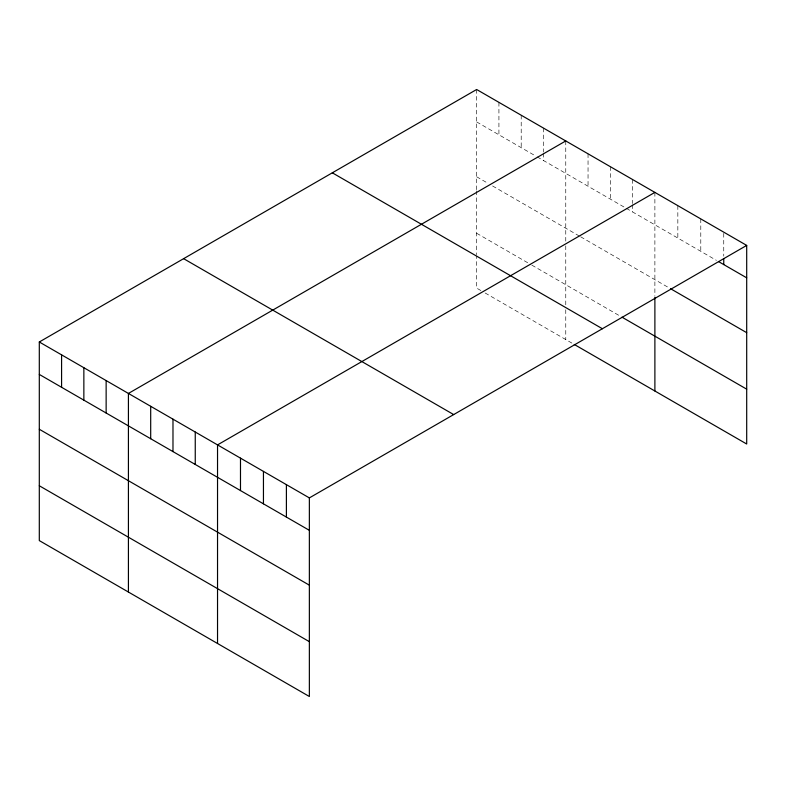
<?xml version="1.0" encoding="UTF-8"?>
<svg xmlns="http://www.w3.org/2000/svg" width="786" height="786" viewBox="0 0 786 786"><rect width="100%" height="100%" fill="white"/><g stroke="black" fill="none" stroke-linecap="round" stroke-linejoin="round"><path stroke-width="0.59" stroke-dasharray="3.93 2.95" d="M476.64 121.918L536.052 156.218M537.113 156.836L625.175 207.671M626.236 208.28L716.439 260.363M476.64 176.762L488.312 183.492M492.557 185.948L579.557 236.173M580.618 236.782L669.485 288.098M476.64 233.255L530.756 264.499M531.817 265.108L620.93 316.562M480.885 290.545L476.64 288.098L476.64 255.912M485.129 292.991L573.191 343.836M723.749 233.354L723.749 256.177M700.788 218.901L700.788 251.333M677.837 205.647L677.837 238.079M654.885 192.393L654.885 296.135M632.602 179.532L632.602 203.554M632.602 204.753L632.602 211.965M610.319 166.671L610.319 199.094M588.046 153.81L588.046 186.233M565.763 140.94L565.763 241.155M565.763 245.861L565.763 304.978M565.763 309.743L565.763 339.542M543.48 128.079L543.48 152.101M543.48 153.299L543.48 160.511M521.206 115.218L521.206 147.64M498.923 102.357L498.923 134.779M476.64 89.496L476.64 189.701M476.64 190.88L476.64 254.713"/><path stroke-width="1.18" d="M746.7 245.409L309.36 497.902L309.36 696.504L39.3 540.591L39.3 341.989L476.64 89.496L746.7 245.409L746.7 444.011L574.252 344.445M565.763 140.94L128.423 393.442L128.423 592.045M654.885 192.393L217.535 444.896L217.535 643.498M718.532 261.571L746.7 277.831M670.537 288.698L746.7 332.675M621.991 317.171L746.7 389.168M332.321 172.812L602.381 328.735M183.619 258.663L453.679 414.576M39.3 341.989L309.36 497.902M39.3 374.421L309.36 530.334M39.3 429.254L309.36 585.167M39.3 485.758L309.36 641.671M723.749 258.574L723.749 264.577M654.885 297.314L654.885 390.996M286.399 484.648L286.399 517.08M263.448 471.404L263.448 503.826M240.487 458.15L240.487 490.572M195.252 432.035L195.252 464.457M172.979 419.164L172.979 451.596M150.696 406.303L150.696 438.735M106.139 380.581L106.139 413.004M83.856 367.72L83.856 400.143M61.583 354.85L61.583 387.282"/></g></svg>
